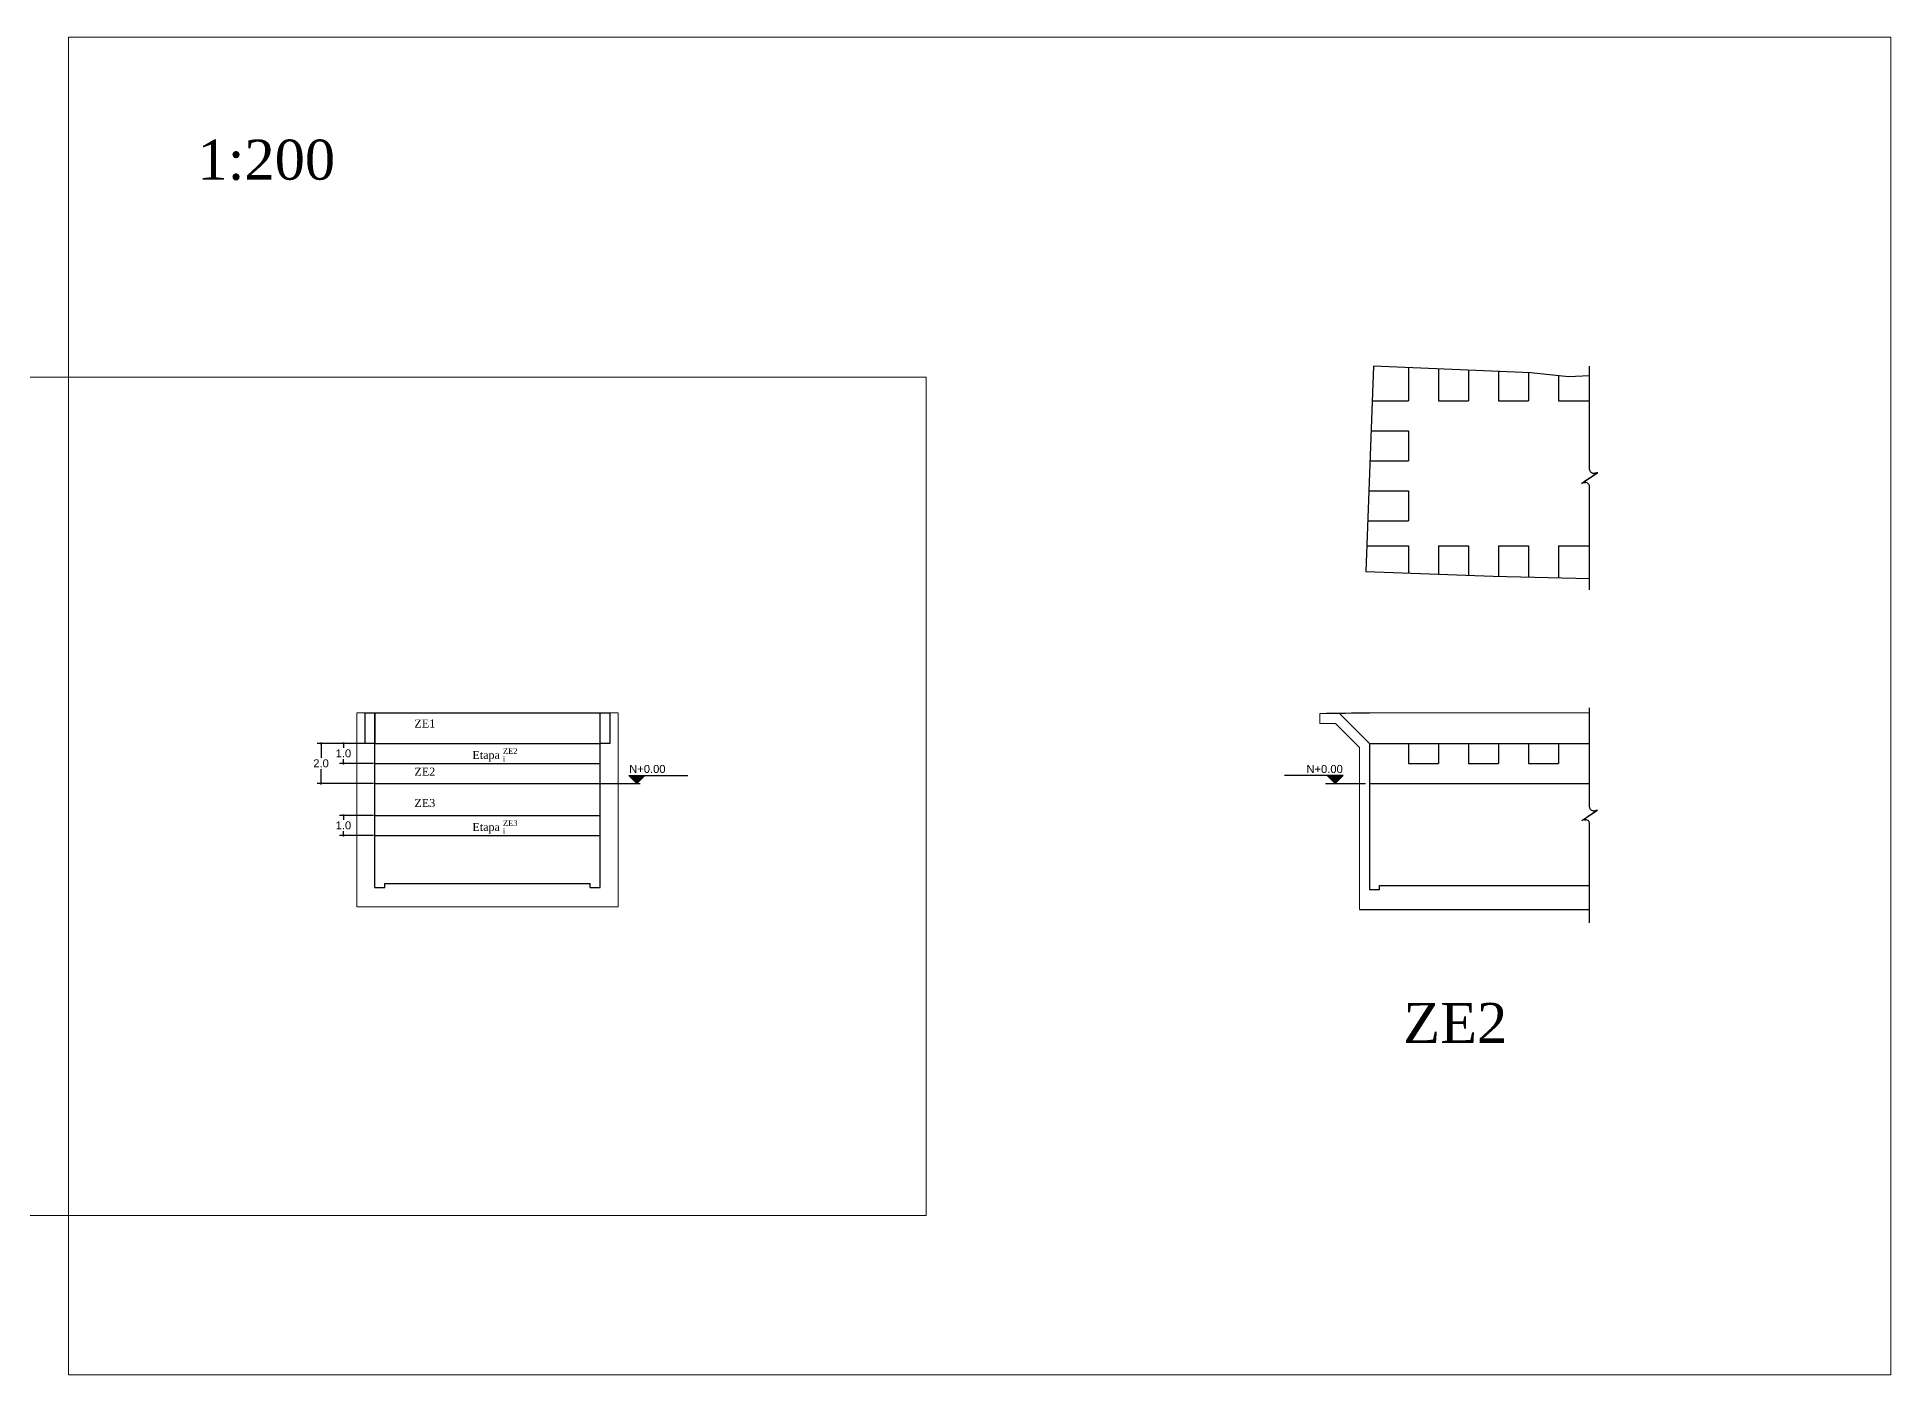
# Model space of a CAD drawing. Header units: metres. Extents: x 1491 to 3802, y 1670 to 4183.
# Drawn here: x 1666.4 to 1759.1, y 2027.9 to 2094.8 of the extents above; entities that cross this region are included whole.
import ezdxf
from ezdxf.enums import TextEntityAlignment as Align

# ---------------------------------------------------------------- set-up
doc = ezdxf.new("R2010")
doc.units = ezdxf.units.M
for name, color, linetype in [('04_TEXT_int_sec', 7, 'Continuous'), ('0E_TEX_INT', 7, 'Continuous'), ('21_BLOQUE_NIVELES', 7, 'Continuous'), ('22_BLOQUE_RECORTE', 7, 'Continuous'), ('31_Cota', 191, 'Continuous')]:
    doc.layers.add(name, color=color, linetype=linetype)
doc.layers.add('Lim_Hatch', color=254, linetype='Continuous', lineweight=0)
doc.styles.add('Annota_RDC_sec', font='Times New Roman.ttf', dxfattribs={"height": 2})
doc.styles.add('Annotative', font='Arial.ttf')
doc.styles.get("Standard").update_dxf_attribs({"font": 'Arial.ttf'})
doc.dimstyles.new('Annotative_RDC', dxfattribs={"dimscale": 0.15, "dimtxt": 2, "dimasz": 0.6, "dimexe": 1, "dimexo": 0.3, "dimgap": 0.4, "dimtad": 1, "dimtih": 1, "dimtoh": 1, "dimdec": 1, "dimzin": 1, "dimdsep": 46, "dimtxsty": 'Annotative', "dimblk": 'DOT', "dimblk1": 'DOT', "dimblk2": 'DOT', "dimcen": 0.01, "dimclrd": 191, "dimclre": 191, "dimclrt": 7, "dimadec": 0, "dimazin": 0, "dimtfac": 1, "dimtdec": 1, "dimtmove": 2, "dimatfit": 3, "dimldrblk": 'DOT', "dimfxl": 1, "dimtolj": 1, "dimtzin": 0, "dimarcsym": 0})

# ---------------------------------------------------------------- blocks, each defined once
blk = doc.blocks.new('*U43')
at = {"layer": '21_BLOQUE_NIVELES'}
h = blk.add_hatch(color=191, dxfattribs=at)
h.dxf.hatch_style = 1
h.paths.add_polyline_path([(2, 2), (-2, 2), (0, 0)])
at = {"layer": '21_BLOQUE_NIVELES', "color": 191}
for points in [[(-2, 2), (12.72, 2)], [(-2, 2), (0, 0), (2, 2)]]:
    blk.add_lwpolyline(points, dxfattribs=at)
at = {"layer": '21_BLOQUE_NIVELES', "color": 7}
blk.add_attdef('NIVEL_0000', text='', height=2, dxfattribs=at).set_placement((-1.95, 2.01), align=Align.BOTTOM_LEFT)
blk = doc.blocks.new('_DOT')
at = {"color": 0, "linetype": 'Continuous'}
blk.add_line((-0.5, 0), (-1, 0), dxfattribs=at)
at = {"color": 0, "linetype": 'Continuous', "const_width": 0.5}
blk.add_lwpolyline([(-0.25, 0, 1), (0.25, 0, 1)], format="xyb", close=True, dxfattribs=at)
blk = doc.blocks.new('*D44')
at = {"layer": '04_TEXT_int_sec', "color": 191, "lineweight": -2, "transparency": 16777216}
for p, q in [((1682.753, 2059.456), (1680.404, 2059.456)), ((1680.604, 2059.336), (1680.604, 2058.739)), ((1683.232, 2057.456), (1680.404, 2057.456)), ((1680.604, 2057.576), (1680.604, 2058.173))]:
    blk.add_line(p, q, dxfattribs=at)
at = {"layer": 'Defpoints', "color": 0, "transparency": 16777216}
for p in [(1680.604, 2059.456), (1682.813, 2059.456), (1683.292, 2057.456)]:
    blk.add_point(p, dxfattribs=at)
at = {"layer": '04_TEXT_int_sec', "color": 191, "lineweight": -2, "transparency": 16777216, "xscale": 0.12, "yscale": 0.12, "zscale": 0.12}
for p, rotation in [((1680.604, 2059.456), 90), ((1680.604, 2057.456), 270)]:
    blk.add_blockref('_DOT', p, dxfattribs=dict(at, rotation=rotation))
at = {"layer": '04_TEXT_int_sec', "color": 7, "transparency": 16777216, "insert": (1680.604, 2058.456), "char_height": 0.4, "attachment_point": 5, "style": 'Annotative'}
blk.add_mtext('\\A1;2.0', dxfattribs=at)
blk = doc.blocks.new('*U52')
at = {"layer": '22_BLOQUE_RECORTE', "linetype": 'Continuous'}
h = blk.add_hatch(color=191, dxfattribs=at)
h.dxf.hatch_style = 1
h.paths.add_polyline_path([(-1.16, 1.75), (-1, 1.13, -0.078331), (-0.98, 0.85), (-0.96, 1.1, -0.700782), (-0.84, 1.14), (0, 0)])
h = blk.add_hatch(color=191, dxfattribs=at)
h.dxf.hatch_style = 1
h.paths.add_polyline_path([(1, -1.13, -0.078331), (0.98, -0.85), (0.96, -1.1, -0.700782), (0.84, -1.14), (0, 0), (1.16, -1.75)])
at = {"layer": '22_BLOQUE_RECORTE', "color": 191, "linetype": 'Continuous'}
for points in [[(-23.88, 0), (-1.88, 0, 0.490659), (-1, 1.13), (-1.16, 1.75), (1.16, -1.75), (1, -1.13, -0.490659), (1.88, 0), (23.88, 0)], [(0, 0), (-0.84, 1.14, 0.700782), (-0.96, 1.1), (-0.98, 0.85)], [(0, 0), (0.84, -1.14, 0.700782), (0.96, -1.1), (0.98, -0.85)]]:
    blk.add_lwpolyline(points, format="xyb", dxfattribs=at)
blk = doc.blocks.new('*U53')
at = {"layer": '21_BLOQUE_NIVELES'}
h = blk.add_hatch(color=191, dxfattribs=at)
h.dxf.hatch_style = 1
h.paths.add_polyline_path([(-2, 2), (2, 2), (0, 0)])
at = {"layer": '21_BLOQUE_NIVELES', "color": 191}
for points in [[(2, 2), (-12.72, 2)], [(2, 2), (0, 0), (-2, 2)]]:
    blk.add_lwpolyline(points, dxfattribs=at)
at = {"layer": '21_BLOQUE_NIVELES', "color": 7}
blk.add_attdef('NIVEL_0000', text='', height=2, dxfattribs=at).set_placement((-4.27, 2.01), align=Align.BOTTOM_LEFT)
blk = doc.blocks.new('*D69')
at = {"layer": '0E_TEX_INT', "color": 191, "lineweight": -2, "transparency": 16777216}
for p, q in [((1683.232, 2059.456), (1681.522, 2059.456)), ((1681.722, 2059.336), (1681.722, 2059.239)), ((1683.232, 2058.456), (1681.522, 2058.456)), ((1681.722, 2058.576), (1681.722, 2058.673))]:
    blk.add_line(p, q, dxfattribs=at)
at = {"layer": 'Defpoints', "color": 0, "transparency": 16777216}
for p in [(1683.292, 2059.456), (1681.722, 2058.456), (1683.292, 2058.456)]:
    blk.add_point(p, dxfattribs=at)
at = {"layer": '0E_TEX_INT', "color": 191, "lineweight": -2, "transparency": 16777216, "xscale": 0.12, "yscale": 0.12, "zscale": 0.12}
for p, rotation in [((1681.722, 2059.456), 90), ((1681.722, 2058.456), 270)]:
    blk.add_blockref('_DOT', p, dxfattribs=dict(at, rotation=rotation))
at = {"layer": '0E_TEX_INT', "color": 7, "transparency": 16777216, "insert": (1681.722, 2058.956), "char_height": 0.4, "attachment_point": 5, "style": 'Annotative'}
blk.add_mtext('\\A1;1.0', dxfattribs=at)
blk = doc.blocks.new('*D70')
at = {"layer": '0E_TEX_INT', "color": 191, "lineweight": -2, "transparency": 16777216}
for p, q in [((1683.232, 2055.856), (1681.522, 2055.856)), ((1681.722, 2055.736), (1681.722, 2055.639)), ((1683.232, 2054.856), (1681.522, 2054.856)), ((1681.722, 2054.976), (1681.722, 2055.073))]:
    blk.add_line(p, q, dxfattribs=at)
at = {"layer": 'Defpoints', "color": 0, "transparency": 16777216}
for p in [(1683.292, 2055.856), (1681.722, 2054.856), (1683.292, 2054.856)]:
    blk.add_point(p, dxfattribs=at)
at = {"layer": '0E_TEX_INT', "color": 191, "lineweight": -2, "transparency": 16777216, "xscale": 0.12, "yscale": 0.12, "zscale": 0.12}
for p, rotation in [((1681.722, 2055.856), 90), ((1681.722, 2054.856), 270)]:
    blk.add_blockref('_DOT', p, dxfattribs=dict(at, rotation=rotation))
at = {"layer": '0E_TEX_INT', "color": 7, "transparency": 16777216, "insert": (1681.722, 2055.356), "char_height": 0.4, "attachment_point": 5, "style": 'Annotative'}
blk.add_mtext('\\A1;1.0', dxfattribs=at)

msp = doc.modelspace()

# ---------------------------------------------------------------- linework, layer by layer
for p, q in [((1734.967, 2078.239), (1734.967, 2076.583)), ((1736.467, 2078.176), (1736.467, 2076.583)), ((1737.967, 2078.113), (1737.967, 2076.583)), ((1739.467, 2078.049), (1739.467, 2076.583)), ((1740.967, 2077.986), (1740.967, 2076.583)), ((1742.467, 2077.834), (1742.467, 2076.583)), ((1736.467, 2069.329), (1736.467, 2067.915)), ((1737.967, 2069.329), (1737.967, 2067.859)), ((1739.467, 2069.329), (1739.467, 2067.807)), ((1740.967, 2069.329), (1740.967, 2067.773)), ((1742.467, 2069.329), (1742.467, 2067.739)), ((1734.967, 2068.469), (1734.967, 2067.97)), ((1683.292, 2060.991), (1694.556, 2060.991)), ((1683.292, 2052.256), (1683.292, 2060.991)), ((1694.556, 2052.256), (1694.556, 2060.991)), ((1683.292, 2059.456), (1694.556, 2059.456)), ((1683.292, 2059.456), (1694.556, 2059.456)), ((1733.019, 2059.456), (1733.019, 2052.156)), ((1733.019, 2059.456), (1744.019, 2059.456)), ((1733.019, 2059.456), (1733.019, 2052.156)), ((1736.467, 2059.456), (1736.467, 2058.456)), ((1737.967, 2059.456), (1737.967, 2058.456)), ((1739.467, 2059.456), (1739.467, 2058.456)), ((1740.967, 2059.456), (1740.967, 2058.456)), ((1742.467, 2059.456), (1742.467, 2058.456)), ((1683.292, 2058.456), (1694.556, 2058.456)), ((1734.967, 2058.456), (1736.467, 2058.456)), ((1737.967, 2058.456), (1739.467, 2058.456)), ((1740.967, 2058.456), (1742.467, 2058.456)), ((1683.292, 2057.456), (1694.556, 2057.456)), ((1733.019, 2057.456), (1744.019, 2057.456)), ((1683.292, 2055.856), (1694.556, 2055.856)), ((1683.292, 2054.856), (1694.556, 2054.856)), ((1683.792, 2052.456), (1694.056, 2052.456)), ((1683.792, 2052.256), (1683.792, 2052.456)), ((1694.056, 2052.256), (1694.056, 2052.456)), ((1733.019, 2052.156), (1733.514, 2052.156)), ((1733.514, 2052.156), (1733.514, 2052.356)), ((1733.514, 2052.356), (1744.019, 2052.356)), ((1732.519, 2051.156), (1744.019, 2051.156))]:
    msp.add_line(p, q)
msp.add_lwpolyline([(1744.019, 2077.824), (1742.96, 2077.782), (1741.079, 2077.981), (1733.21, 2078.314), (1732.828, 2068.05), (1739.196, 2067.813), (1744.019, 2067.704)])
for points in [[(1683.292, 2059.456), (1682.813, 2059.456), (1682.813, 2060.991), (1683.292, 2060.991)], [(1695.035, 2059.456), (1694.556, 2059.456), (1694.556, 2060.991), (1695.035, 2060.991)]]:
    msp.add_lwpolyline(points, close=True)
at = {"linetype": 'Continuous', "ltscale": 12}
msp.add_open_spline([(1730.535, 2060.957), (1731.415, 2060.969), (1732.229, 2060.98), (1733.019, 2060.991)], degree=3, dxfattribs=at)
at = {"layer": '04_TEXT_int_sec'}
for p, q in [((1733.153, 2076.583), (1734.967, 2076.583)), ((1736.467, 2076.583), (1737.967, 2076.583)), ((1739.467, 2076.583), (1740.967, 2076.583)), ((1742.467, 2076.583), (1744.019, 2076.583)), ((1733.09, 2075.083), (1734.967, 2075.083)), ((1734.967, 2075.083), (1734.967, 2073.583)), ((1733.034, 2073.583), (1734.967, 2073.583)), ((1733.019, 2072.083), (1734.967, 2072.083)), ((1734.967, 2072.083), (1734.967, 2070.583)), ((1732.922, 2070.583), (1734.967, 2070.583)), ((1732.876, 2069.329), (1734.967, 2069.329)), ((1734.967, 2069.329), (1734.967, 2067.97)), ((1736.467, 2069.329), (1737.967, 2069.329)), ((1739.467, 2069.329), (1740.967, 2069.329)), ((1742.467, 2069.329), (1744.019, 2069.329)), ((1683.292, 2060.991), (1683.292, 2060.991)), ((1694.556, 2060.991), (1694.556, 2060.991)), ((1734.967, 2059.456), (1734.967, 2058.456)), ((1683.292, 2052.256), (1683.792, 2052.256)), ((1683.792, 2052.456), (1694.056, 2052.456)), ((1694.056, 2052.256), (1694.556, 2052.256))]:
    msp.add_line(p, q, dxfattribs=at)
at = {"layer": '0E_TEX_INT'}
for p, q in [((1732.519, 2059.249), (1731.312, 2060.457)), ((1733.019, 2059.456), (1731.505, 2060.97))]:
    msp.add_line(p, q, dxfattribs=at)
at = {"layer": '31_Cota'}
for p, q in [((1694.556, 2057.456), (1696.556, 2057.456)), ((1730.819, 2057.456), (1732.819, 2057.456))]:
    msp.add_line(p, q, dxfattribs=at)
at = {"layer": 'Lim_Hatch'}
for p, q in [((1682.392, 2051.281), (1682.392, 2060.991)), ((1682.392, 2060.991), (1682.813, 2060.991)), ((1695.456, 2060.991), (1695.035, 2060.991)), ((1695.456, 2051.281), (1695.456, 2060.991)), ((1730.535, 2060.957), (1730.535, 2060.457)), ((1730.535, 2060.457), (1731.312, 2060.457)), ((1733.019, 2060.991), (1744.019, 2060.99)), ((1732.519, 2051.156), (1732.519, 2059.249)), ((1682.392, 2051.281), (1695.456, 2051.281))]:
    msp.add_line(p, q, dxfattribs=at)
for points in [[(1667.979, 2094.763), (1759.082, 2094.763), (1759.082, 2027.887), (1667.979, 2027.887)], [(1601.896, 2077.77), (1710.859, 2077.77), (1710.859, 2035.852), (1601.896, 2035.852)]]:
    msp.add_lwpolyline(points, close=True, dxfattribs=at)

# ---------------------------------------------------------------- block references
at = {"layer": '21_BLOQUE_NIVELES', "xscale": 0.2, "yscale": 0.2, "zscale": 0.2}
msp.add_blockref('*U43', (1696.397, 2057.456), dxfattribs=at).add_auto_attribs({'NIVEL_0000': 'N+0.00'})
at = {"layer": '21_BLOQUE_NIVELES'}
ref = msp.add_blockref('*U53', (1731.303, 2057.456), dxfattribs=dict(at, xscale=0.2, yscale=0.2, zscale=0.2))
ref.add_attrib('NIVEL_0000', 'N+0.00', dxfattribs={"color": 7, "height": 0.4}).set_placement((1729.864, 2057.857), align=Align.BOTTOM_LEFT)
at = {"layer": '22_BLOQUE_RECORTE', "rotation": 90}
for p, xscale, yscale, zscale in [((1744.019, 2072.722), 0.23408, 0.23408, 0.23408), ((1744.019, 2055.856), 0.2252275199999999, 0.2252275199999999, 0.2252275199999999)]:
    msp.add_blockref('*U52', p, dxfattribs=dict(at, xscale=xscale, yscale=yscale, zscale=zscale))

# ---------------------------------------------------------------- texts
at = {"layer": '04_TEXT_int_sec', "char_height": 0.4, "attachment_point": 1, "style": 'Annota_RDC_sec'}
for s, insert, width in [('ZE1', (1685.271, 2060.649), 2.07368), ('\\A1;Etapa{\\H1x; \\H0.7x;\\SZE2^ i;}', (1688.169, 2059.212), 3.53099), ('ZE2', (1685.271, 2058.242), 2.07368), ('ZE3', (1685.271, 2056.677), 2.07368), ('\\A1;Etapa {\\H0.7x;\\SZE3^ i;}', (1688.169, 2055.612), 2.79356)]:
    msp.add_mtext(s, dxfattribs=dict(at, insert=insert, width=width))
at = {"layer": 'Lim_Hatch', "char_height": 2, "width": 35.5238, "attachment_point": 1, "style": 'Annota_RDC_sec'}
for s, insert in [('1:200', (1674.426, 2089.635)), ('ZE2', (1734.7, 2046.482))]:
    msp.add_mtext(s, dxfattribs=dict(at, insert=insert))

# ---------------------------------------------------------------- dimensions: what is measured, and where the dimension line sits
at = {"layer": '04_TEXT_int_sec'}
dim = msp.add_linear_dim(base=(1680.604, 2059.456), p1=(1683.292, 2057.456), p2=(1682.813, 2059.456), angle=90, dimstyle='Annotative_RDC', dxfattribs=at)
dim.commit()
dim.dimension.update_dxf_attribs({"geometry": '*D44', "text_midpoint": (1680.604, 2058.456)})
at = {"layer": '0E_TEX_INT'}
for p1, p2, picture, middle in [((1683.292, 2059.456), (1683.292, 2058.456), '*D69', (1681.722, 2058.956)), ((1683.292, 2055.856), (1683.292, 2054.856), '*D70', (1681.722, 2055.356))]:
    dim = msp.add_aligned_dim(p1=p1, p2=p2, distance=-1.57, dimstyle='Annotative_RDC', dxfattribs=at)
    dim.commit()
    dim.dimension.update_dxf_attribs({"geometry": picture, "text_midpoint": middle})

doc.saveas('drawing.dxf')
